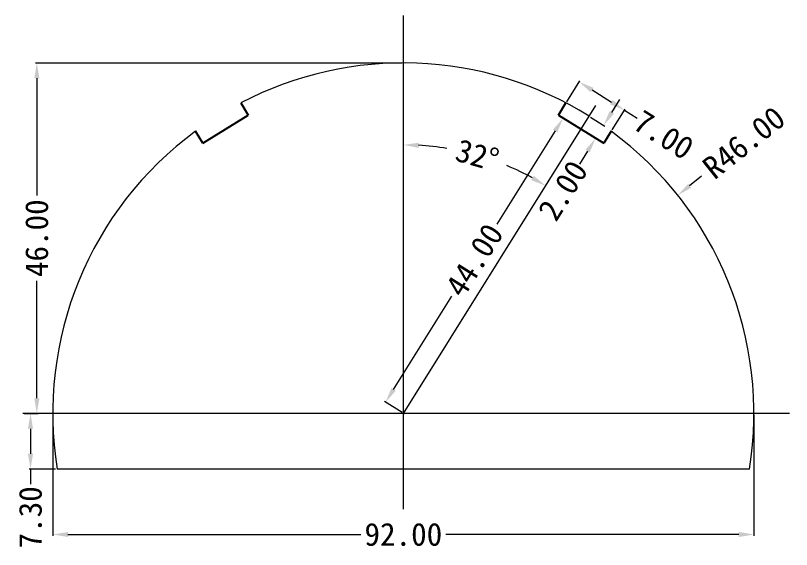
# Model space of a CAD drawing. Extents: x 31 to 995, y 307 to 726.
# Drawn here: x 31 to 132.8, y 444.6 to 514.6 of the extents above; entities that cross this region are included whole.
import ezdxf

# ---------------------------------------------------------------- set-up
doc = ezdxf.new("R2010")
doc.units = 0
doc.header["$LTSCALE"] = 10
doc.header["$MEASUREMENT"] = 0
doc.layers.add('3', color=7, linetype='Continuous')
doc.dimstyles.get("Standard").update_dxf_attribs({"dimtxt": 0.18, "dimasz": 0.18, "dimexe": 0.18, "dimexo": 0.0625, "dimgap": 0.09, "dimtad": 0, "dimtih": 1, "dimtoh": 1, "dimdec": 4, "dimzin": 0, "dimdsep": 46, "dimtxsty": 'Standard', "dimcen": 0.09, "dimadec": 0, "dimazin": 0, "dimtfac": 1, "dimtdec": 4, "dimtofl": 0, "dimtmove": 0, "dimatfit": 3, "dimfxl": 0, "dimtolj": 1, "dimtzin": 0, "dimarcsym": 0})

# ---------------------------------------------------------------- blocks, each defined once
blk = doc.blocks.new('*D216')
at = {"color": 4, "lineweight": 0}
for p, q in [((32.11, 462.41), (33.1, 462.41)), ((32.92, 460.41), (32.92, 457.11)), ((36.22, 455.11), (32.74, 455.11)), ((32.92, 455.11), (32.92, 453.11))]:
    blk.add_line(p, q, dxfattribs=at)
for points in [[(32.59, 460.41), (33.26, 460.41), (32.92, 462.41)], [(32.59, 457.11), (33.26, 457.11), (32.92, 455.11)]]:
    blk.add_solid(points, dxfattribs=at)
at = {"layer": 'Defpoints', "color": 0, "lineweight": 0}
for p in [(31.91, 462.41), (32.92, 455.11), (36.42, 455.11)]:
    blk.add_point(p, dxfattribs=at)
at = {"color": 1, "lineweight": 0, "insert": (32.92, 448.77), "char_height": 3, "attachment_point": 5, "rotation": 90}
blk.add_mtext('\\A1;7.30', dxfattribs=at)
blk = doc.blocks.new('*D217')
at = {"color": 4, "lineweight": 0}
for p, q in [((81.64, 508.41), (33.57, 508.41)), ((33.75, 506.41), (33.75, 491)), ((33.75, 464.41), (33.75, 479.82)), ((32.11, 462.41), (33.93, 462.41))]:
    blk.add_line(p, q, dxfattribs=at)
for points in [[(33.42, 506.41), (34.09, 506.41), (33.75, 508.41)], [(33.42, 464.41), (34.09, 464.41), (33.75, 462.41)]]:
    blk.add_solid(points, dxfattribs=at)
at = {"layer": 'Defpoints', "color": 0, "lineweight": 0}
for p in [(33.75, 508.41), (81.84, 508.41), (31.91, 462.41)]:
    blk.add_point(p, dxfattribs=at)
at = {"color": 1, "lineweight": 0, "insert": (33.75, 485.41), "char_height": 3, "attachment_point": 5, "rotation": 90}
blk.add_mtext('\\A1;46.00', dxfattribs=at)
blk = doc.blocks.new('*D218')
at = {"color": 4, "lineweight": 0}
for p, q in [((120.97, 493.54), (119.4, 492.29)), ((81.75, 462.41), (81.93, 462.41)), ((81.84, 462.32), (81.84, 462.5))]:
    blk.add_line(p, q, dxfattribs=at)
blk.add_solid([(119.2, 492.55), (119.61, 492.03), (117.84, 491.05)], dxfattribs=at)
at = {"layer": 'Defpoints', "color": 0, "lineweight": 0}
for p in [(117.84, 491.05), (81.84, 462.41)]:
    blk.add_point(p, dxfattribs=at)
at = {"color": 1, "lineweight": 0, "insert": (126.52, 497.95), "char_height": 3, "attachment_point": 5, "rotation": 38.4974}
blk.add_mtext('\\A1;R46.00', dxfattribs=at)
blk = doc.blocks.new('*D219')
at = {"color": 4, "lineweight": 0}
for start, end in [(80.663, 86.7487), (61.2513, 67.337)]:
    blk.add_arc((81.84, 462.41), 35.25, start, end, dxfattribs=at)
for points in [[(83.83, 497.27), (83.85, 497.94), (81.84, 497.66)], [(98.96, 493.6), (98.62, 493.03), (100.52, 492.3)]]:
    blk.add_solid(points, dxfattribs=at)
at = {"layer": 'Defpoints', "color": 0, "lineweight": 0}
for p in [(81.84, 514.64), (105.15, 499.73), (94.66, 495.25), (81.84, 462.41), (81.84, 449.85)]:
    blk.add_point(p, dxfattribs=at)
at = {"color": 1, "lineweight": 0, "insert": (91.55, 496.3), "char_height": 3, "attachment_point": 5, "rotation": 344}
blk.add_mtext('\\A1;32°', dxfattribs=at)
blk = doc.blocks.new('*D220')
at = {"color": 4, "lineweight": 0}
for p, q in [((103.28, 503.33), (105, 506.08)), ((106.6, 504.87), (109.14, 503.28)), ((109.22, 499.62), (110.93, 502.37)), ((110.84, 502.22), (112.53, 501.16))]:
    blk.add_line(p, q, dxfattribs=at)
for points in [[(106.77, 505.15), (106.42, 504.58), (104.9, 505.93)], [(109.32, 503.56), (108.96, 502.99), (110.84, 502.22)]]:
    blk.add_solid(points, dxfattribs=at)
at = {"layer": 'Defpoints', "color": 0, "lineweight": 0}
for p in [(103.17, 503.16), (110.84, 502.22), (109.11, 499.45)]:
    blk.add_point(p, dxfattribs=at)
at = {"color": 1, "lineweight": 0, "insert": (116, 498.99), "char_height": 3, "attachment_point": 5, "rotation": 328}
blk.add_mtext('\\A1;7.00', dxfattribs=at)
blk = doc.blocks.new('*D221')
at = {"color": 4, "lineweight": 0}
for p, q in [((35.84, 462.21), (35.84, 446.34)), ((127.84, 462.21), (127.84, 446.34)), ((37.84, 446.52), (76.25, 446.52)), ((125.84, 446.52), (87.43, 446.52))]:
    blk.add_line(p, q, dxfattribs=at)
for points in [[(37.84, 446.85), (37.84, 446.19), (35.84, 446.52)], [(125.84, 446.85), (125.84, 446.19), (127.84, 446.52)]]:
    blk.add_solid(points, dxfattribs=at)
at = {"layer": 'Defpoints', "color": 0, "lineweight": 0}
for p in [(35.84, 462.41), (127.84, 462.41), (127.84, 446.52)]:
    blk.add_point(p, dxfattribs=at)
at = {"color": 1, "lineweight": 0, "insert": (81.84, 446.52), "char_height": 3, "attachment_point": 5}
blk.add_mtext('\\A1;92.00', dxfattribs=at)
blk = doc.blocks.new('*D222')
at = {"color": 4, "lineweight": 0}
for p, q in [((109.18, 501.92), (110.24, 503.62)), ((106.38, 501.32), (108.28, 500.13)), ((105.32, 499.62), (107.22, 498.44)), ((106, 496.84), (104.95, 495.14))]:
    blk.add_line(p, q, dxfattribs=at)
for points in [[(108.9, 502.1), (109.47, 501.75), (108.12, 500.23)], [(105.72, 497.01), (106.29, 496.66), (107.06, 498.53)]]:
    blk.add_solid(points, dxfattribs=at)
at = {"layer": 'Defpoints', "color": 0, "lineweight": 0}
for p in [(106.21, 501.42), (105.15, 499.73), (107.06, 498.53)]:
    blk.add_point(p, dxfattribs=at)
at = {"color": 1, "lineweight": 0, "insert": (102.78, 491.67), "char_height": 3, "attachment_point": 5, "rotation": 58}
blk.add_mtext('\\A1;2.00', dxfattribs=at)
blk = doc.blocks.new('*D225')
at = {"color": 4, "lineweight": 0}
for p, q in [((104.98, 499.83), (102.66, 501.28)), ((101.76, 499.49), (94.12, 487.27)), ((80.56, 465.57), (88.19, 477.79)), ((81.67, 462.52), (79.35, 463.97))]:
    blk.add_line(p, q, dxfattribs=at)
for points in [[(101.47, 499.67), (102.04, 499.31), (102.81, 501.19)], [(80.28, 465.75), (80.84, 465.39), (79.5, 463.87)]]:
    blk.add_solid(points, dxfattribs=at)
at = {"layer": 'Defpoints', "color": 0, "lineweight": 0}
for p in [(102.81, 501.19), (105.15, 499.73), (81.84, 462.41)]:
    blk.add_point(p, dxfattribs=at)
at = {"color": 1, "lineweight": 0, "insert": (91.16, 482.53), "char_height": 3, "attachment_point": 5, "rotation": 58}
blk.add_mtext('\\A1;44.00', dxfattribs=at)

msp = doc.modelspace()

# ---------------------------------------------------------------- linework, layer by layer
at = {"color": 2, "lineweight": 0}
for p, q in [((81.837, 449.851), (81.837, 514.644)), ((81.837, 462.411), (107.093, 502.829)), ((132.516, 462.411), (31.913, 462.411)), ((127.254, 455.111), (36.42, 455.111))]:
    msp.add_line(p, q, dxfattribs=at)
for start, end in [(58, 117.63632), (126.36368, 189.1312), (350.8688, 53.63632)]:
    msp.add_arc((81.837, 462.411), 46, start, end, dxfattribs=at)
at = {"layer": '3', "color": 2, "linetype": 'Continuous'}
for p, q in [((60.5, 503.163), (61.489, 501.58)), ((102.185, 501.58), (103.175, 503.163)), ((55.552, 497.871), (61.489, 501.58)), ((102.185, 501.58), (108.122, 497.871)), ((55.552, 497.871), (54.563, 499.454)), ((109.111, 499.454), (108.122, 497.871))]:
    msp.add_line(p, q, dxfattribs=at)

# ---------------------------------------------------------------- dimensions: what is measured, and where the dimension line sits
at = {"color": 2, "lineweight": 0}
dim = msp.add_angular_dim_2l(base=(94.661, 495.246), line1=((81.837, 449.851), (81.837, 514.644)), line2=((81.837, 462.411), (105.154, 499.725)), dimstyle='Standard', override={"dimtxt": 3, "dimasz": 2, "dimexo": 0.2, "dimtih": 0, "dimtoh": 0, "dimdec": 2, "dimdsep": 0, "dimclrd": 4, "dimclre": 4, "dimclrt": 1, "dimtdec": 2, "dimlwd": 0, "dimlwe": 0}, dxfattribs=at)
dim.commit()
dim.dimension.update_dxf_attribs({"geometry": '*D219', "text_midpoint": (91.553, 496.296)})
for base, p2, picture, middle in [((33.752, 508.411), (81.837, 508.411), '*D217', (33.752, 485.411)), ((32.925, 455.111), (36.42, 455.111), '*D216', (32.925, 448.771))]:
    dim = msp.add_linear_dim(base=base, p1=(31.913, 462.411), p2=p2, angle=90, dimstyle='Standard', override={"dimtxt": 3, "dimasz": 2, "dimexo": 0.2, "dimtih": 0, "dimtoh": 0, "dimdec": 2, "dimdsep": 0, "dimclrd": 4, "dimclre": 4, "dimclrt": 1, "dimtdec": 2, "dimlwd": 0, "dimlwe": 0}, dxfattribs=at)
    dim.commit()
    dim.dimension.update_dxf_attribs({"geometry": picture, "text_midpoint": middle})
for p1, p2, distance, picture, middle in [((103.175, 503.163), (109.111, 499.454), 3.257, '*D220', (116.002, 498.989)), ((106.213, 501.422), (105.154, 499.725), 2.254, '*D222', (102.778, 491.671)), ((81.837, 462.411), (105.154, 499.725), 2.758, '*D225', (91.157, 482.53))]:
    dim = msp.add_aligned_dim(p1=p1, p2=p2, distance=distance, dimstyle='Standard', override={"dimtxt": 3, "dimasz": 2, "dimexo": 0.2, "dimtih": 0, "dimtoh": 0, "dimdec": 2, "dimdsep": 0, "dimclrd": 4, "dimclre": 4, "dimclrt": 1, "dimtdec": 2, "dimlwd": 0, "dimlwe": 0}, dxfattribs=at)
    dim.commit()
    dim.dimension.update_dxf_attribs({"geometry": picture, "text_midpoint": middle})
dim = msp.add_radius_dim(center=(81.837, 462.411), mpoint=(117.838, 491.045), dimstyle='Standard', override={"dimtxt": 3, "dimasz": 2, "dimexo": 0.2, "dimtih": 0, "dimtoh": 0, "dimdec": 2, "dimdsep": 0, "dimclrd": 4, "dimclre": 4, "dimclrt": 1, "dimtdec": 2, "dimlwd": 0, "dimlwe": 0}, dxfattribs=at)
dim.commit()
dim.dimension.update_dxf_attribs({"geometry": '*D218', "text_midpoint": (126.518, 497.949)})
dim = msp.add_linear_dim(base=(127.837, 446.521), p1=(35.837, 462.411), p2=(127.837, 462.411), dimstyle='Standard', override={"dimtxt": 3, "dimasz": 2, "dimexo": 0.2, "dimtih": 0, "dimtoh": 0, "dimdec": 2, "dimdsep": 0, "dimclrd": 4, "dimclre": 4, "dimclrt": 1, "dimtdec": 2, "dimlwd": 0, "dimlwe": 0}, dxfattribs=at)
dim.commit()
dim.dimension.update_dxf_attribs({"geometry": '*D221', "text_midpoint": (81.837, 446.521)})

doc.saveas('drawing.dxf')
